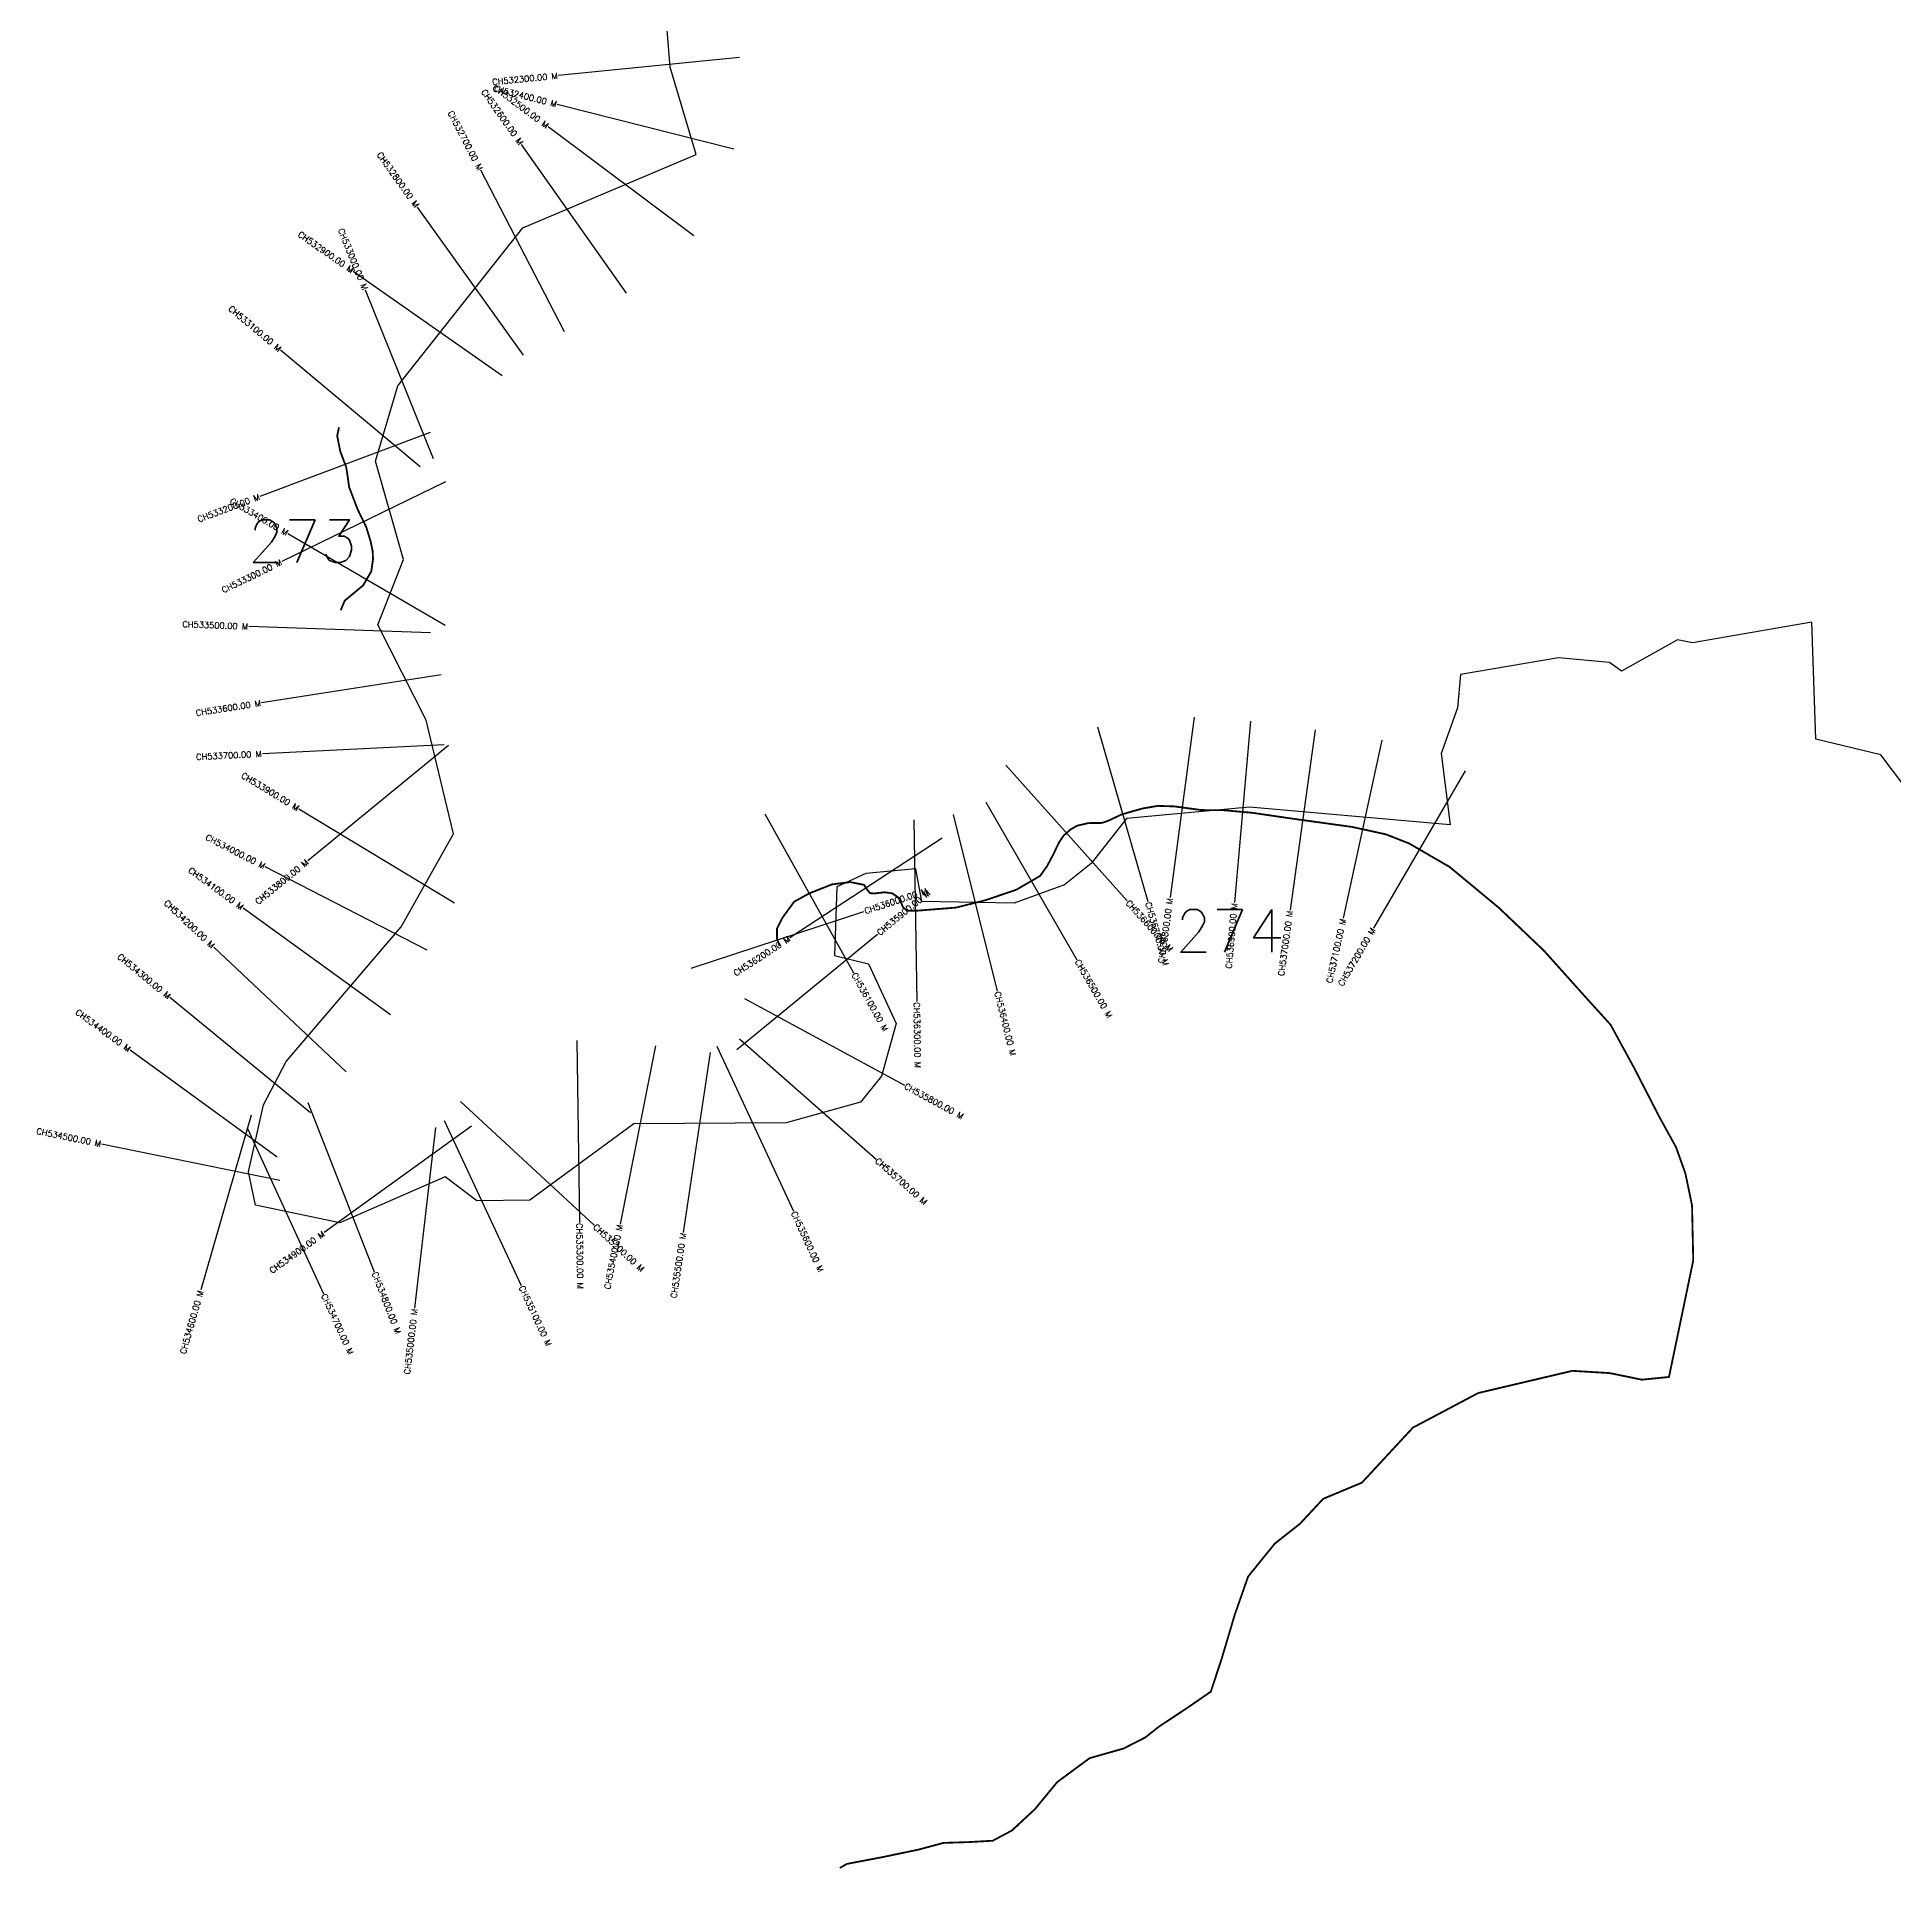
# Model space of a CAD drawing. Header units: metres. Extents: x 316295 to 324161, y 1867334 to 1873739.
# Drawn here: x 316295 to 319358, y 1867334 to 1870355 of the extents above; entities that cross this region are included whole.
import ezdxf
from ezdxf.enums import TextEntityAlignment as Align

# ---------------------------------------------------------------- set-up
doc = ezdxf.new("R2010")
doc.units = ezdxf.units.M
for name, color, linetype in [('CS', 134, 'Continuous'), ('CSMark', 6, 'Continuous'), ('NATURALLY PROTECTED', 3, 'Continuous'), ('village', 3, 'Continuous')]:
    doc.layers.add(name, color=color, linetype=linetype)
doc.styles.get("Standard").update_dxf_attribs({"font": 'simplex.shx'})

msp = doc.modelspace()

# ---------------------------------------------------------------- linework, layer by layer
at = {"layer": 'CS'}
for p, q in [((317452.7, 1870320.7), (317154.1, 1870291.2)), ((317443.3, 1870170), (317152.5, 1870243.6)), ((317377.6, 1870027), (317137.4, 1870206.7)), ((317266.4, 1869932.4), (317093.5, 1870177.6)), ((317164.6, 1869868.8), (317026.4, 1870135)), ((317096.5, 1869830.3), (316922, 1870074.4)), ((317061.8, 1869796.1), (316816.1, 1869968.2)), ((316948.3, 1869658.9), (316836.2, 1869937.1)), ((316926.1, 1869645.7), (316696.2, 1869838.4)), ((316943.1, 1869702.6), (316662.2, 1869597.2)), ((316968, 1869621.1), (316698.3, 1869489.7)), ((316967.5, 1869384.5), (316708.4, 1869535.7)), ((316943.4, 1869371.9), (316643.6, 1869382.6)), ((316961, 1869302.7), (316664.5, 1869256.7)), ((318043.2, 1869217.2), (318126.2, 1868928.9)), ((318202.9, 1869232.9), (318162.9, 1868935.5)), ((318295.7, 1869226.3), (318269.2, 1868927.4)), ((318402.2, 1869212), (318360.9, 1868914.8)), ((316965.7, 1869187.4), (316666.1, 1869172.7)), ((316972.9, 1869186.6), (316740.9, 1868996.4)), ((318512.2, 1869194.9), (318448.5, 1868901.7)), ((317892.1, 1869153.8), (318092.1, 1868930.1)), ((318649.4, 1869144.7), (318498.5, 1868885.4)), ((317859.2, 1869092.8), (318009.3, 1868833.1)), ((316982.9, 1868926.2), (316726.3, 1869081.6)), ((317494.8, 1869073.5), (317641.1, 1868811.6)), ((317740.3, 1869064), (317745.1, 1868764)), ((317805.2, 1869072.5), (317877.9, 1868781.4)), ((317787.2, 1869033.3), (317536, 1868869.3)), ((316937.9, 1868849), (316671, 1868986)), ((316877.4, 1868742.4), (316634.3, 1868918.2)), ((317373.2, 1868818.9), (317658.1, 1868912.7)), ((317448.7, 1868685.1), (317680.7, 1868875.4)), ((316804.3, 1868648.1), (316586, 1868853.9)), ((316745.5, 1868580.4), (316513.6, 1868770.8)), ((317461.2, 1868769.1), (317725, 1868626.1)), ((317184.5, 1868699.7), (317188.9, 1868399.8)), ((317314.6, 1868691.3), (317255.9, 1868397.1)), ((317415.7, 1868690.6), (317541.7, 1868418.3)), ((317452.9, 1868702.5), (317678.1, 1868504.2)), ((316690.8, 1868507.4), (316448.2, 1868683.9)), ((317404.4, 1868680), (317360.2, 1868383.3)), ((316741.2, 1868597.9), (316850.7, 1868318.6)), ((316992.9, 1868599.1), (317213.2, 1868395.5)), ((316647.5, 1868576.8), (316564.9, 1868288.5)), ((316965.9, 1868567.7), (317092.7, 1868295.8)), ((316641.6, 1868554.8), (316766.9, 1868282.3)), ((317011.2, 1868558.8), (316768.1, 1868383.1)), ((316951.7, 1868556.2), (316917.2, 1868258.2)), ((316694.9, 1868469.2), (316401, 1868529))]:
    msp.add_line(p, q, dxfattribs=at)
at = {"layer": 'NATURALLY PROTECTED', "const_width": 3, "flags": 128}
for points in [[(316792.5, 1869711.1), (316789.5, 1869697), (316794.6, 1869671.4), (316804.2, 1869645.9), (316805.8, 1869636.5), (316809.3, 1869612.3), (316823, 1869576.2), (316837.4, 1869546.7), (316844.8, 1869522.4), (316848, 1869506.8), (316848.6, 1869493.7), (316845.7, 1869473.4), (316832.3, 1869450.4), (316818.9, 1869439.3), (316801.9, 1869425.2), (316795.9, 1869410.8), (316795.7, 1869409.3)], [(317518.9, 1868856), (317514.7, 1868868.7), (317514.7, 1868884.4), (317523.8, 1868902.3), (317542.9, 1868928.6), (317568.1, 1868942.6), (317605.7, 1868957.4), (317635.4, 1868961.1), (317658.2, 1868956.6), (317662.5, 1868950), (317667.9, 1868942.9), (317675, 1868942.3), (317691.9, 1868944.3), (317704.7, 1868942.6), (317715.5, 1868935.2), (317723, 1868919), (317729.8, 1868913.8), (317747.5, 1868914.1), (317809.7, 1868919), (317858.5, 1868931.2), (317909.3, 1868948.5), (317948.5, 1868971.2), (317959.9, 1868987.1), (317970.4, 1869006.8), (317979.8, 1869026.5), (317987.5, 1869037.9), (317998.4, 1869047.6), (318009.8, 1869054.1), (318028, 1869058.4), (318050.8, 1869058.7), (318062.8, 1869063), (318082.2, 1869072.4), (318117.4, 1869082.5), (318143, 1869086.8), (318170.1, 1869085.9), (318214.6, 1869079.9), (318250.4, 1869079.7), (318298.3, 1869075.4), (318364.7, 1869065.7), (318462.9, 1869052.1), (318518.7, 1869039.9), (318557.2, 1869024.8), (318624, 1868986), (318704.8, 1868919), (318779.2, 1868848.2), (318848.4, 1868771), (318889.3, 1868725.9), (318927.9, 1868655.1), (318970.4, 1868572.5), (318997.1, 1868524.2), (319012.6, 1868480.8), (319023.6, 1868428.2), (319025.6, 1868337.2), (318985.6, 1868145), (318941.1, 1868140.5), (318887.7, 1868151.4), (318826.2, 1868155.1), (318671, 1868118.5), (318563.4, 1868061.5), (318479.2, 1867970.7), (318415.3, 1867944), (318377.2, 1867903), (318335.5, 1867870.1), (318291.6, 1867815.9), (318269.6, 1867753), (318247.6, 1867679.1), (318230, 1867626), (318191.9, 1867599.7), (318144.3, 1867568.2), (318122.3, 1867550.7), (318086.5, 1867532.4), (318030.1, 1867516.3), (317976.7, 1867476.8), (317940, 1867432.2), (317902, 1867397), (317870.5, 1867380.2), (317831.7, 1867378), (317789.2, 1867376.6), (317748.2, 1867365.6), (317687.9, 1867353), (317630, 1867342), (317618.4, 1867335.3)]]:
    msp.add_lwpolyline(points, dxfattribs=at)
at = {"layer": 'village', "color": 6}
msp.add_polyline3d([(319394.4, 1869092.2, 0), (319334.7, 1869170.9, 0), (319227.6, 1869196.7, 0), (319220.9, 1869389.8, 0), (319024.1, 1869355.7, 0), (318999.9, 1869360.5, 0), (318907.3, 1869309.2, 0), (318887.5, 1869323.1, 0), (318803.4, 1869331.2, 0), (318641.6, 1869303.4, 0), (318636.8, 1869248.6, 0), (318610.2, 1869173.2, 0), (318624.9, 1869055.3, 0), (318294, 1869084.5, 0), (318090.8, 1869065.8, 0), (318032.7, 1868991.8, 0), (317988.7, 1868956.6, 0), (317905.6, 1868926.4, 0), (317753.3, 1868929, 0), (317743.5, 1868983.1, 0), (317661.2, 1868975.2, 0), (317613.6, 1868953.5, 0), (317609.8, 1868840, 0), (317665.7, 1868826.2, 0), (317711.2, 1868727.9, 0), (317687.3, 1868640.9, 0), (317652.6, 1868598.2, 0), (317529.8, 1868563.9, 0), (317278.5, 1868562.3, 0), (317107, 1868436.6, 0), (317020, 1868435.3, 0), (316967.6, 1868475.1, 0), (316793.7, 1868399.2, 0), (316654.8, 1868428.4, 0), (316643.5, 1868483.3, 0), (316668.1, 1868594, 0), (316705.4, 1868665.4, 0), (316894.9, 1868887.2, 0), (316981.2, 1869040.7, 0), (316936, 1869228.4, 0), (316856.8, 1869385.3, 0), (316899, 1869493, 0), (316852.9, 1869655.2, 0), (316889.7, 1869779.6, 0), (317095.9, 1870039.8, 0), (317381.7, 1870161, 0), (317338.4, 1870305.2, 0), (317328.8, 1870428.9, 0)], dxfattribs=at)

# ---------------------------------------------------------------- texts
at = {"char_height": 70, "attachment_point": 1}
for s, width, insert in [('273', 246.613, (316642, 1869558.3)), ('274', 95.172, (318171.5, 1868915.7))]:
    msp.add_mtext_dynamic_manual_height_columns(s, width=width, gutter_width=1, heights=[0], dxfattribs=dict(at, insert=insert))
at = {"layer": 'CSMark'}
for s, rotation, p in [('CH532300.00 M', 5.6443, (317153.1, 1870291.1)), ('CH532600.00 M', 305.1765, (317093, 1870178.4)), ('CH532400.00 M', 345.8046, (317151.5, 1870243.9)), ('CH532500.00 M', 323.2025, (317136.6, 1870207.3)), ('CH532700.00 M', 297.4464, (317025.9, 1870135.9)), ('CH532800.00 M', 305.5692, (316921.4, 1870075.2)), ('CH532900.00 M', 324.9878, (316815.3, 1869968.8)), ('CH533000.00 M', 291.9511, (316835.8, 1869938.1)), ('CH533100.00 M', 320.0309, (316695.4, 1869839.1)), ('CH533200.00 M', 20.565, (316661.3, 1869596.9)), ('CH533400.00 M', 329.7327, (316707.5, 1869536.2)), ('CH533300.00 M', 25.98, (316697.4, 1869489.3)), ('CH533500.00 M', 357.9552, (316642.6, 1869382.6)), ('CH533600.00 M', 8.8263, (316663.6, 1869256.5)), ('CH533700.00 M', 2.8119, (316665.1, 1869172.7)), ('CH533900.00 M', 328.7988, (316725.5, 1869082.1)), ('CH534000.00 M', 332.8161, (316670.1, 1868986.5)), ('CH533800.00 M', 39.3408, (316740.1, 1868995.8)), ('CH534100.00 M', 324.1316, (316633.5, 1868918.8)), ('CH534200.00 M', 316.6985, (316585.2, 1868854.6)), ('CH536800.00 M', 82.3385, (318162.7, 1868934.5)), ('CH536900.00 M', 84.9387, (318269.1, 1868926.4)), ('CH537000.00 M', 82.0808, (318360.7, 1868913.8)), ('CH537100.00 M', 77.7407, (318448.3, 1868900.7)), ('CH536200.00 M', 33.1339, (317535.2, 1868868.8)), ('CH537200.00 M', 59.8203, (318498, 1868884.5)), ('CH534300.00 M', 320.6054, (316512.9, 1868771.4)), ('CH534400.00 M', 323.9534, (316447.4, 1868684.5)), ('CH534500.00 M', 348.4874, (316400, 1868529.2)), ('CH534900.00 M', 35.855, (316767.3, 1868382.5)), ('CH535400.00 M', 78.7191, (317255.7, 1868396.1)), ('CH535500.00 M', 81.5374, (317360.1, 1868382.3)), ('CH534600.00 M', 74.0061, (316564.6, 1868287.5)), ('CH535000.00 M', 83.3936, (316917.1, 1868257.2))]:
    msp.add_text(s, height=10, rotation=rotation, dxfattribs=at).set_placement(p, align=Align.MIDDLE_RIGHT)
for s, rotation, p in [('CH536000.00 M', 18.2302, (317659.1, 1868913)), ('CH535900.00 M', 39.3706, (317681.4, 1868876.1)), ('CH536600.00 M', 311.8013, (318092.7, 1868929.4)), ('CH536700.00 M', 286.0617, (318126.5, 1868928)), ('CH536100.00 M', 299.1854, (317641.6, 1868810.7)), ('CH536500.00 M', 300.0403, (318009.8, 1868832.3)), ('CH536400.00 M', 284.0111, (317878.1, 1868780.4)), ('CH536300.00 M', 270.9239, (317745.1, 1868763)), ('CH535800.00 M', 331.5408, (317725.9, 1868625.6)), ('CH535700.00 M', 318.6315, (317678.8, 1868503.5)), ('CH535600.00 M', 294.8423, (317542.2, 1868417.4)), ('CH535300.00 M', 270.8357, (317188.9, 1868398.8)), ('CH535200.00 M', 317.2502, (317213.9, 1868394.8)), ('CH534800.00 M', 291.4184, (316851.1, 1868317.7)), ('CH535100.00 M', 295.0039, (317093.2, 1868294.9)), ('CH534700.00 M', 294.7025, (316767.3, 1868281.4))]:
    msp.add_text(s, height=10, rotation=rotation, dxfattribs=at).set_placement(p, align=Align.MIDDLE_LEFT)

doc.saveas('drawing.dxf')
